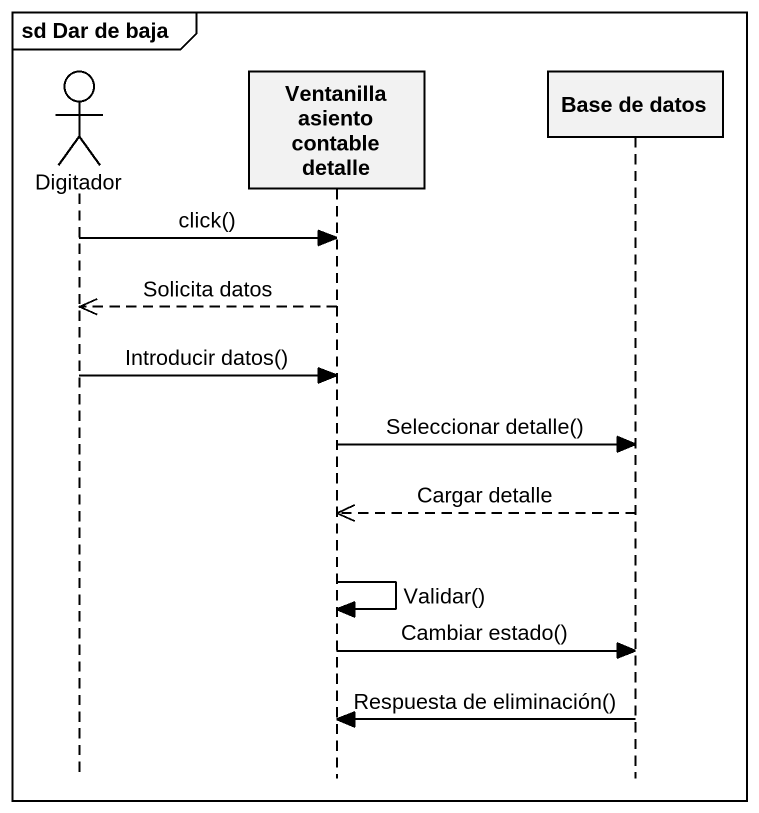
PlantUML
@startuml
mainframe sd Dar de baja
hide footbox
actor Digitador
participant "Ventanilla asiento contable detalle" as Ventanilla_asiento_contable
participant "Base de datos" as Base_de_datos

Digitador -> Ventanilla_asiento_contable : click()
Ventanilla_asiento_contable -->> Digitador : Solicita datos
Digitador -> Ventanilla_asiento_contable : Introducir datos()
Ventanilla_asiento_contable -> Base_de_datos : Seleccionar detalle()
Base_de_datos -->> Ventanilla_asiento_contable : Cargar detalle
Ventanilla_asiento_contable -> Ventanilla_asiento_contable : Validar()
Ventanilla_asiento_contable -> Base_de_datos : Cambiar estado()
Base_de_datos -> Ventanilla_asiento_contable : Respuesta de eliminación()
@enduml
